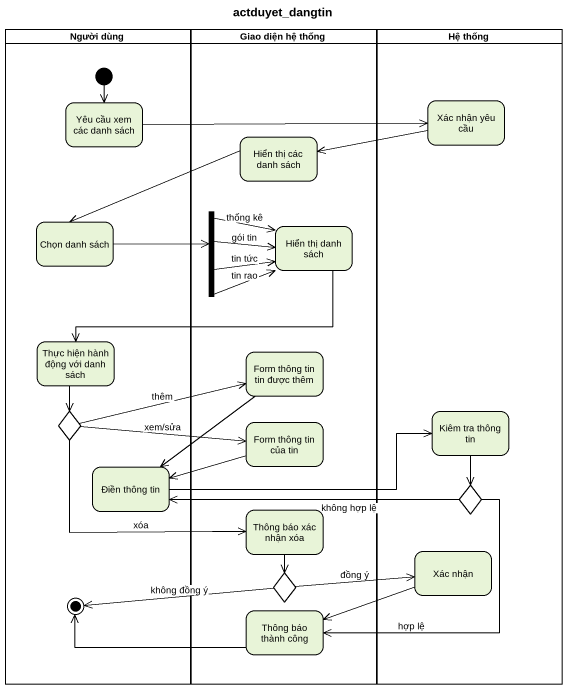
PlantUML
@startuml
title actduyet_dangtin
hide empty description
state "Người dùng" as Người_dùng <<partition>> {
  state "Yêu cầu xem các danh sách" as Yêu_cầu_xem_các_danh_sách
  state "Chọn danh sách" as Chọn_danh_sách
  state "Thực hiện hành động với danh sách" as Thực_hiện_hành_động_với
  state choice1 <<choice>>
  state "Điền thông tin" as Điền_thông_tin
  state final1 <<end>>
  [*] --> Yêu_cầu_xem_các_danh_sách
}
state "Giao diện hệ thống" as Giao_diện_hệ_thống <<partition>> {
  state "Hiển thị các danh sách" as Hiển_thị_các_danh_sách
  state fork1 <<fork>>
  state "Hiển thị danh sách" as Hiển_thị_danh_sách
  state "Form thông tin tin được thêm" as Form_thông_tin_tin_được_thêm
  state "Form thông tin của tin" as Form_thông_tin_của_tin
  state "Thông báo xác nhận xóa" as Thông_báo_xác_nhận_xóa
  state choice3 <<choice>>
  state "Thông báo thành công" as Thông_báo_thành_công
}
state "Hệ thống" as Hệ_thống <<partition>> {
  state "Xác nhận yêu cầu" as Xác_nhận_yêu_cầu
  state "Kiêm tra thông tin" as Kiêm_tra_thông_tin
  state choice2 <<choice>>
  state "Xác nhận" as Xác_nhận
}
Yêu_cầu_xem_các_danh_sách -right-> Xác_nhận_yêu_cầu
Xác_nhận_yêu_cầu -left-> Hiển_thị_các_danh_sách
Hiển_thị_các_danh_sách -left-> Chọn_danh_sách
Chọn_danh_sách -right-> fork1
fork1 -right-> Hiển_thị_danh_sách : thống kê
fork1 -right-> Hiển_thị_danh_sách : gói tin
fork1 -right-> Hiển_thị_danh_sách : tin tức
fork1 -right-> Hiển_thị_danh_sách : tin rao
Hiển_thị_danh_sách -left-> Thực_hiện_hành_động_với
Thực_hiện_hành_động_với --> choice1
Form_thông_tin_tin_được_thêm --> Điền_thông_tin
choice1 -right-> Form_thông_tin_tin_được_thêm : thêm
choice1 -right-> Form_thông_tin_của_tin : xem/sửa
choice1 -right-> Thông_báo_xác_nhận_xóa : xóa
Form_thông_tin_của_tin -left-> Điền_thông_tin
Kiêm_tra_thông_tin --> choice2
Điền_thông_tin -right-> Kiêm_tra_thông_tin
choice2 -left-> Điền_thông_tin : không hợp lệ
choice2 --> Thông_báo_thành_công : hợp lệ
Thông_báo_xác_nhận_xóa --> choice3
choice3 -right-> Xác_nhận : đồng ý
choice3 -left-> final1 : không đồng ý
Xác_nhận -left-> Thông_báo_thành_công
Thông_báo_thành_công -left-> final1
@enduml
